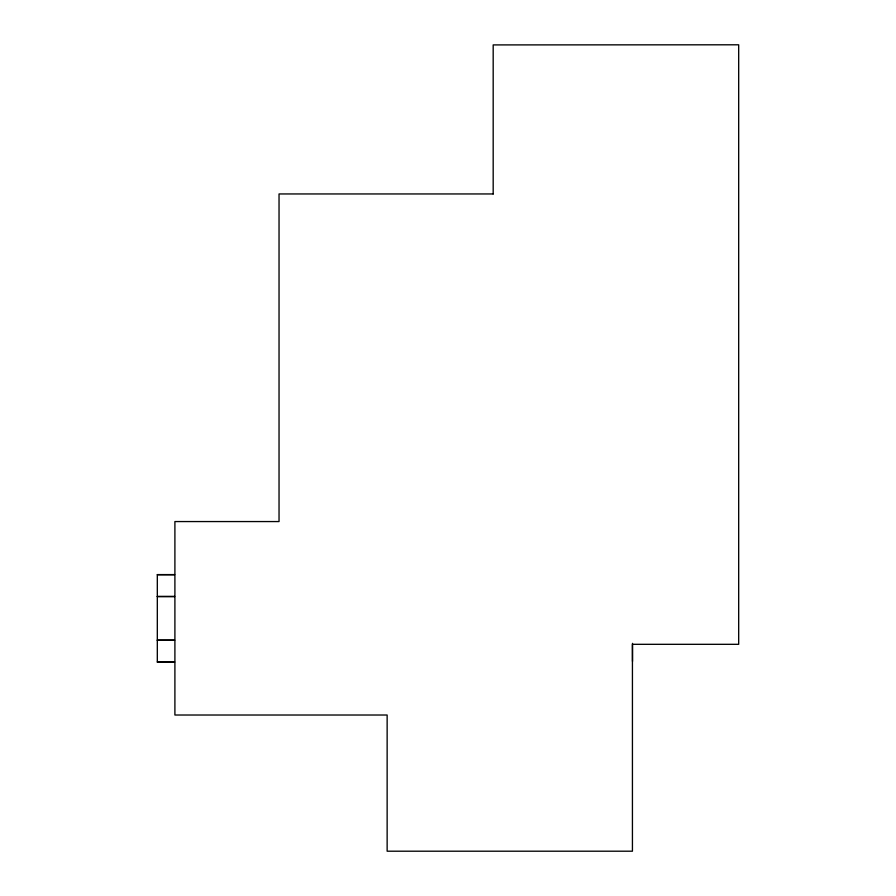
<?xml version="1.0" encoding="UTF-8"?>
<svg xmlns="http://www.w3.org/2000/svg" width="896" height="896" viewBox="0 0 896 896"><rect width="100%" height="100%" fill="white"/><g stroke="black" fill="none" stroke-linecap="round" stroke-linejoin="round"><path stroke-width="1.34" d="M493.181 193.95L279.037 193.95L279.037 521.562L174.899 521.562L174.899 715.019L387.139 715.019L387.139 851.2L632.43 851.2L632.43 644.314L738.685 644.314L738.685 44.8L493.181 44.912L493.181 194.006M174.574 574.594L157.315 574.594L157.315 662.122L174.574 662.122M157.315 574.739L174.574 574.739M157.315 596.445L174.574 596.445M157.315 596.59L174.574 596.59M157.315 640.136L174.574 640.136M157.315 640.282L174.574 640.282M157.315 661.976L174.574 661.976M632.498 643.362L632.509 661.394"/></g></svg>
